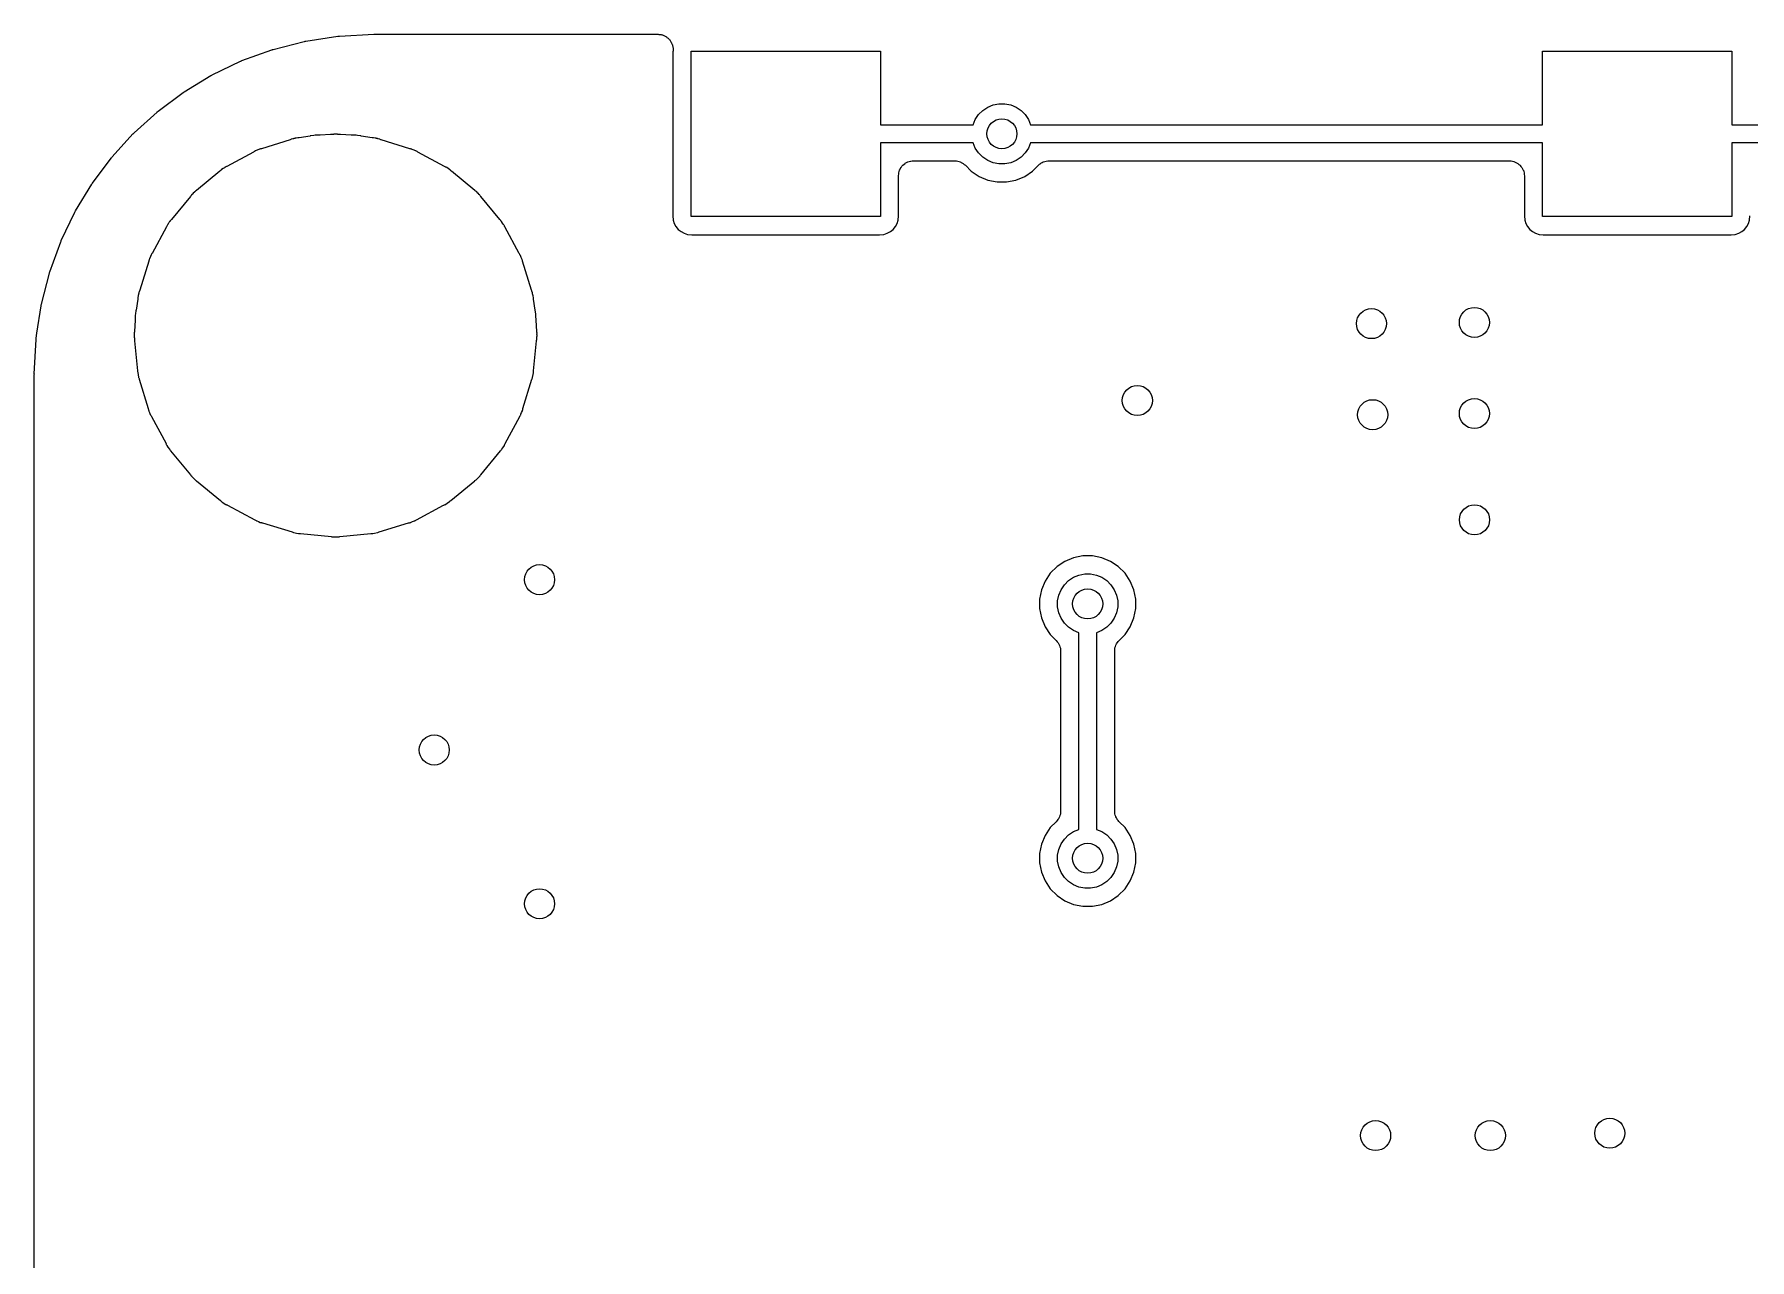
# Model space of a CAD drawing. Extents: x 98.9 to 141.5, y -118.8 to -76.2.
# Drawn here: x 98.89 to 113.4, y -86.57 to -76.21 of the extents above; entities that cross this region are included whole.
import ezdxf

# ---------------------------------------------------------------- set-up
doc = ezdxf.new("R2010")
doc.units = 0
doc.layers.add('BLACK', color=7, linetype='CONTINUOUS')

msp = doc.modelspace()

# ---------------------------------------------------------------- linework, layer by layer
at = {"layer": 'BLACK', "linetype": 'CONTINUOUS'}
for p, q in [((100.913, -76.336), (101.176, -76.2687)), ((101.176, -76.2687), (101.178, -76.2683)), ((101.178, -76.2683), (101.183, -76.2675)), ((101.183, -76.2675), (101.188, -76.2662)), ((101.188, -76.2662), (101.461, -76.2247)), ((101.461, -76.2247), (101.463, -76.2245)), ((101.463, -76.2245), (101.469, -76.2243)), ((101.469, -76.2243), (101.474, -76.2235)), ((101.474, -76.2235), (101.764, -76.2089)), ((101.764, -76.2089), (101.766, -76.2088)), ((101.766, -76.2088), (101.768, -76.209)), ((101.768, -76.209), (101.771, -76.2088)), ((101.771, -76.2088), (104.167, -76.2088)), ((104.167, -76.2088), (104.169, -76.2088)), ((104.169, -76.2088), (104.175, -76.2094)), ((104.175, -76.2094), (104.181, -76.2095)), ((104.181, -76.2095), (104.187, -76.2108)), ((104.187, -76.2108), (104.194, -76.2115)), ((104.194, -76.2115), (104.199, -76.2133)), ((104.199, -76.2133), (104.205, -76.2145)), ((104.205, -76.2145), (104.211, -76.217)), ((104.211, -76.217), (104.217, -76.219)), ((104.217, -76.219), (104.222, -76.2218)), ((104.222, -76.2218), (104.228, -76.2241)), ((104.228, -76.2241), (104.233, -76.2278)), ((104.233, -76.2278), (104.239, -76.231)), ((104.239, -76.231), (104.243, -76.2347)), ((104.243, -76.2347), (104.248, -76.2379)), ((104.248, -76.2379), (104.253, -76.2426)), ((104.253, -76.2426), (104.258, -76.2469)), ((104.258, -76.2469), (104.262, -76.2514)), ((104.262, -76.2514), (104.266, -76.2555)), ((104.266, -76.2555), (104.269, -76.2611)), ((104.269, -76.2611), (104.274, -76.2662)), ((104.274, -76.2662), (104.276, -76.2714)), ((104.276, -76.2714), (104.279, -76.2762)), ((104.279, -76.2762), (104.282, -76.2823)), ((104.282, -76.2823), (104.285, -76.2882)), ((104.285, -76.2882), (104.287, -76.2937)), ((104.287, -76.2937), (104.289, -76.2991)), ((100.398, -76.5514), (100.638, -76.4364)), ((100.638, -76.4364), (100.639, -76.4356)), ((100.639, -76.4356), (100.644, -76.4339)), ((100.644, -76.4339), (100.649, -76.4316)), ((100.649, -76.4316), (100.901, -76.3397)), ((100.901, -76.3397), (100.903, -76.3391)), ((100.903, -76.3391), (100.908, -76.3378)), ((100.908, -76.3378), (100.913, -76.336)), ((104.289, -76.2991), (104.29, -76.3056)), ((104.29, -76.3056), (104.292, -76.312)), ((104.292, -76.312), (104.293, -76.3177)), ((104.293, -76.3177), (104.294, -76.3234)), ((104.294, -76.3482), (104.293, -76.3562)), ((104.293, -76.3562), (104.293, -77.7438)), ((104.294, -76.3234), (104.294, -76.33)), ((104.294, -76.33), (104.294, -76.3366)), ((104.294, -76.3366), (104.294, -76.3424)), ((104.294, -76.3424), (104.294, -76.3482)), ((104.447, -77.75), (104.447, -76.35)), ((104.447, -76.35), (106.047, -76.35)), ((106.047, -76.35), (106.047, -76.9738)), ((111.647, -76.9738), (111.647, -76.35)), ((111.647, -76.35), (113.247, -76.35)), ((113.247, -76.35), (113.247, -76.9738)), ((100.161, -76.6943), (100.387, -76.5573)), ((100.387, -76.5573), (100.389, -76.5564)), ((100.389, -76.5564), (100.393, -76.5542)), ((100.393, -76.5542), (100.398, -76.5514)), ((99.9401, -76.8586), (100.151, -76.7011)), ((100.151, -76.7011), (100.152, -76.7001)), ((100.152, -76.7001), (100.157, -76.6974)), ((100.157, -76.6974), (100.161, -76.6943)), ((99.7362, -77.043), (99.9307, -76.8664)), ((99.9307, -76.8664), (99.9321, -76.8652)), ((99.9321, -76.8652), (99.9363, -76.8621)), ((99.9363, -76.8621), (99.9401, -76.8586)), ((106.878, -76.8881), (106.913, -76.8527)), ((106.913, -76.8527), (106.955, -76.8249)), ((106.955, -76.8249), (107.001, -76.8058)), ((107.001, -76.8058), (107.05, -76.796)), ((107.05, -76.796), (107.1, -76.796)), ((107.1, -76.796), (107.149, -76.8058)), ((107.149, -76.8058), (107.195, -76.8249)), ((107.195, -76.8249), (107.237, -76.8527)), ((107.237, -76.8527), (107.272, -76.8881)), ((106.047, -76.9738), (106.832, -76.9738)), ((106.832, -76.9738), (106.85, -76.9297)), ((106.85, -76.9297), (106.878, -76.8881)), ((107.272, -76.8881), (107.3, -76.9297)), ((107.3, -76.9297), (107.318, -76.9738)), ((107.318, -76.9738), (111.647, -76.9738)), ((113.247, -76.9738), (114.131, -76.9738)), ((99.5509, -77.2461), (99.7276, -77.0516)), ((99.7276, -77.0516), (99.7288, -77.0503)), ((99.7288, -77.0503), (99.7327, -77.0469)), ((99.7327, -77.0469), (99.7362, -77.043)), ((101.056, -77.1006), (100.813, -77.1761)), ((101.063, -77.0974), (101.056, -77.1006)), ((101.066, -77.0964), (101.063, -77.0974)), ((101.08, -77.0928), (101.066, -77.0964)), ((101.083, -77.092), (101.08, -77.0928)), ((101.085, -77.0915), (101.083, -77.092)), ((101.087, -77.091), (101.085, -77.0915)), ((101.088, -77.0906), (101.087, -77.091)), ((101.09, -77.0901), (101.088, -77.0906)), ((101.092, -77.0895), (101.09, -77.0901)), ((101.094, -77.0892), (101.092, -77.0895)), ((101.096, -77.0888), (101.094, -77.0892)), ((101.098, -77.0883), (101.096, -77.0888)), ((101.1, -77.088), (101.098, -77.0883)), ((101.102, -77.0874), (101.1, -77.088)), ((101.104, -77.0872), (101.102, -77.0874)), ((101.106, -77.0869), (101.104, -77.0872)), ((101.121, -77.0838), (101.106, -77.0869)), ((101.122, -77.0837), (101.121, -77.0838)), ((101.13, -77.0834), (101.122, -77.0837)), ((101.132, -77.0832), (101.13, -77.0834)), ((101.225, -77.0689), (101.132, -77.0832)), ((101.226, -77.0686), (101.225, -77.0689)), ((101.257, -77.0641), (101.226, -77.0686)), ((101.267, -77.0625), (101.257, -77.064)), ((101.257, -77.064), (101.257, -77.0641)), ((101.257, -77.0641), (101.257, -77.0641)), ((101.277, -77.062), (101.267, -77.0625)), ((101.278, -77.062), (101.277, -77.062)), ((101.277, -77.062), (101.277, -77.062)), ((101.307, -77.0604), (101.278, -77.062)), ((101.308, -77.0605), (101.307, -77.0604)), ((101.309, -77.0604), (101.308, -77.0605)), ((101.399, -77.0559), (101.309, -77.0604)), ((101.4, -77.0558), (101.399, -77.0559)), ((101.423, -77.0546), (101.4, -77.0558)), ((101.425, -77.0543), (101.423, -77.0546)), ((101.428, -77.0543), (101.425, -77.0543)), ((101.429, -77.0542), (101.428, -77.0543)), ((101.431, -77.054), (101.429, -77.0542)), ((101.433, -77.054), (101.431, -77.054)), ((101.435, -77.0538), (101.433, -77.054)), ((101.437, -77.0539), (101.435, -77.0538)), ((101.439, -77.0538), (101.437, -77.0539)), ((101.441, -77.0538), (101.439, -77.0538)), ((101.443, -77.0538), (101.441, -77.0538)), ((101.445, -77.0537), (101.443, -77.0538)), ((101.447, -77.054), (101.445, -77.0537)), ((101.449, -77.054), (101.447, -77.054)), ((101.451, -77.054), (101.449, -77.054)), ((101.453, -77.0542), (101.451, -77.054)), ((101.455, -77.0542), (101.453, -77.0542)), ((101.457, -77.0545), (101.455, -77.0542)), ((101.459, -77.0546), (101.457, -77.0545)), ((101.481, -77.0557), (101.459, -77.0546)), ((101.481, -77.0558), (101.481, -77.0557)), ((101.483, -77.0559), (101.481, -77.0558)), ((101.573, -77.0604), (101.483, -77.0559)), ((101.483, -77.0559), (101.483, -77.0559)), ((101.483, -77.0559), (101.483, -77.0559)), ((101.604, -77.062), (101.573, -77.0603)), ((101.573, -77.0603), (101.573, -77.0604)), ((101.605, -77.062), (101.604, -77.062)), ((101.604, -77.062), (101.604, -77.062)), ((101.615, -77.0625), (101.605, -77.062)), ((101.625, -77.064), (101.615, -77.0625)), ((101.625, -77.0641), (101.625, -77.064)), ((101.625, -77.064), (101.625, -77.064)), ((101.654, -77.0684), (101.625, -77.0641)), ((101.655, -77.0686), (101.654, -77.0684)), ((101.656, -77.0689), (101.655, -77.0686)), ((101.75, -77.0832), (101.656, -77.0689)), ((101.758, -77.0836), (101.75, -77.0832)), ((101.761, -77.084), (101.758, -77.0836)), ((101.776, -77.0869), (101.761, -77.084)), ((101.778, -77.0871), (101.776, -77.0869)), ((101.78, -77.0878), (101.778, -77.0871)), ((101.782, -77.088), (101.78, -77.0878)), ((101.784, -77.0883), (101.782, -77.088)), ((101.786, -77.0888), (101.784, -77.0883)), ((101.788, -77.0891), (101.786, -77.0888)), ((101.79, -77.0898), (101.788, -77.0891)), ((101.792, -77.0901), (101.79, -77.0898)), ((101.794, -77.0906), (101.792, -77.0901)), ((101.795, -77.091), (101.794, -77.0906)), ((101.797, -77.0915), (101.795, -77.091)), ((101.8, -77.0924), (101.797, -77.0915)), ((101.801, -77.0928), (101.8, -77.0924)), ((101.816, -77.0966), (101.801, -77.0928)), ((101.817, -77.0968), (101.816, -77.0966)), ((101.824, -77.1001), (101.817, -77.0968)), ((101.826, -77.1006), (101.824, -77.1001)), ((102.069, -77.1761), (101.826, -77.1006)), ((106.832, -77.1262), (106.047, -77.1262)), ((106.047, -77.1262), (106.047, -77.75)), ((106.85, -77.1703), (106.832, -77.1262)), ((107.318, -77.1262), (107.3, -77.1703)), ((111.647, -77.1262), (107.318, -77.1262)), ((111.647, -77.75), (111.647, -77.1262)), ((114.103, -77.1262), (113.247, -77.1262)), ((113.247, -77.1262), (113.247, -77.75)), ((99.3856, -77.4664), (99.5431, -77.2555)), ((99.5431, -77.2555), (99.5442, -77.2541)), ((99.5442, -77.2541), (99.5478, -77.2503)), ((99.5478, -77.2503), (99.5509, -77.2461)), ((100.746, -77.204), (100.521, -77.3265)), ((100.751, -77.201), (100.746, -77.204)), ((100.756, -77.1985), (100.751, -77.201)), ((100.757, -77.1975), (100.756, -77.1985)), ((100.76, -77.1954), (100.757, -77.1975)), ((100.764, -77.194), (100.76, -77.1954)), ((100.797, -77.18), (100.764, -77.194)), ((100.764, -77.194), (100.764, -77.194)), ((100.801, -77.1792), (100.797, -77.18)), ((100.806, -77.1776), (100.801, -77.1792)), ((100.811, -77.1766), (100.806, -77.1776)), ((100.813, -77.1761), (100.811, -77.1766)), ((102.075, -77.1772), (102.069, -77.1761)), ((102.08, -77.1788), (102.075, -77.1772)), ((102.081, -77.1792), (102.08, -77.1788)), ((102.085, -77.18), (102.081, -77.1792)), ((102.088, -77.1814), (102.085, -77.18)), ((102.096, -77.1845), (102.088, -77.1814)), ((102.088, -77.1814), (102.088, -77.1814)), ((102.118, -77.194), (102.096, -77.1845)), ((102.096, -77.1845), (102.096, -77.1845)), ((102.122, -77.1955), (102.118, -77.194)), ((102.118, -77.194), (102.118, -77.194)), ((102.125, -77.1975), (102.122, -77.1955)), ((102.13, -77.2001), (102.125, -77.1975)), ((102.134, -77.2032), (102.13, -77.2001)), ((102.136, -77.204), (102.134, -77.2032)), ((102.361, -77.3265), (102.136, -77.204)), ((106.238, -77.3149), (106.248, -77.3074)), ((106.248, -77.3074), (106.257, -77.2998)), ((106.257, -77.2996), (106.258, -77.2993)), ((106.257, -77.2998), (106.257, -77.2996)), ((106.258, -77.2993), (106.268, -77.2938)), ((106.268, -77.2938), (106.279, -77.2882)), ((106.279, -77.2881), (106.28, -77.2878)), ((106.279, -77.2882), (106.279, -77.2881)), ((106.28, -77.2878), (106.291, -77.2845)), ((106.291, -77.2845), (106.303, -77.281)), ((106.303, -77.281), (106.304, -77.2809)), ((106.303, -77.281), (106.303, -77.281)), ((106.304, -77.2809), (106.315, -77.2798)), ((106.315, -77.2798), (106.327, -77.2786)), ((106.327, -77.2786), (106.676, -77.2786)), ((106.676, -77.2786), (106.677, -77.2786)), ((106.677, -77.2786), (106.677, -77.2786)), ((106.677, -77.2786), (106.677, -77.2786)), ((106.677, -77.2786), (106.678, -77.2786)), ((106.678, -77.2786), (106.69, -77.2799)), ((106.69, -77.2799), (106.701, -77.2811)), ((106.701, -77.2811), (106.702, -77.2813)), ((106.702, -77.2813), (106.703, -77.2814)), ((106.703, -77.2814), (106.714, -77.2849)), ((106.714, -77.2849), (106.725, -77.2884)), ((106.725, -77.2884), (106.726, -77.2887)), ((106.726, -77.2887), (106.726, -77.2889)), ((106.726, -77.2889), (106.737, -77.2945)), ((106.737, -77.2945), (106.747, -77.3001)), ((106.747, -77.3001), (106.747, -77.3005)), ((106.747, -77.3005), (106.748, -77.3008)), ((106.748, -77.3008), (106.757, -77.3083)), ((106.757, -77.3083), (106.766, -77.3158)), ((106.878, -77.2119), (106.85, -77.1703)), ((106.913, -77.2473), (106.878, -77.2119)), ((106.955, -77.2751), (106.913, -77.2473)), ((107.001, -77.2942), (106.955, -77.2751)), ((107.05, -77.304), (107.001, -77.2942)), ((107.1, -77.304), (107.05, -77.304)), ((107.149, -77.2942), (107.1, -77.304)), ((107.195, -77.2751), (107.149, -77.2942)), ((107.237, -77.2473), (107.195, -77.2751)), ((107.272, -77.2119), (107.237, -77.2473)), ((107.3, -77.1703), (107.272, -77.2119)), ((107.385, -77.3146), (107.394, -77.3072)), ((107.394, -77.3072), (107.403, -77.2998)), ((107.403, -77.2998), (107.404, -77.2995)), ((107.404, -77.2995), (107.405, -77.2991)), ((107.405, -77.2991), (107.415, -77.2937)), ((107.415, -77.2937), (107.425, -77.2882)), ((107.425, -77.2882), (107.426, -77.288)), ((107.426, -77.288), (107.427, -77.2877)), ((107.427, -77.2877), (107.438, -77.2844)), ((107.438, -77.2844), (107.449, -77.281)), ((107.449, -77.281), (107.45, -77.281)), ((107.45, -77.2808), (107.462, -77.2797)), ((107.45, -77.281), (107.45, -77.2808)), ((107.462, -77.2797), (107.474, -77.2786)), ((107.474, -77.2786), (111.366, -77.2786)), ((111.366, -77.2786), (111.367, -77.2786)), ((111.367, -77.2786), (111.367, -77.2786)), ((111.367, -77.2786), (111.367, -77.2786)), ((111.367, -77.2786), (111.368, -77.2786)), ((111.368, -77.2786), (111.38, -77.2799)), ((111.38, -77.2799), (111.391, -77.2812)), ((111.391, -77.2812), (111.392, -77.2813)), ((111.392, -77.2813), (111.392, -77.2814)), ((111.392, -77.2814), (111.404, -77.285)), ((111.404, -77.285), (111.415, -77.2885)), ((111.415, -77.2885), (111.415, -77.2887)), ((111.415, -77.2887), (111.416, -77.2889)), ((111.416, -77.2889), (111.426, -77.2946)), ((111.426, -77.2946), (111.437, -77.3003)), ((111.437, -77.3003), (111.437, -77.3006)), ((111.437, -77.3006), (111.438, -77.3008)), ((111.438, -77.3008), (111.447, -77.3085)), ((111.447, -77.3085), (111.456, -77.3161)), ((100.461, -77.367), (100.265, -77.5286)), ((100.464, -77.363), (100.461, -77.367)), ((100.469, -77.3595), (100.464, -77.363)), ((100.47, -77.3583), (100.469, -77.3595)), ((100.472, -77.356), (100.47, -77.3583)), ((100.476, -77.3536), (100.472, -77.356)), ((100.489, -77.3447), (100.476, -77.3532)), ((100.476, -77.3532), (100.476, -77.3536)), ((100.501, -77.3369), (100.489, -77.3444)), ((100.489, -77.3444), (100.489, -77.3447)), ((100.489, -77.3447), (100.489, -77.3447)), ((100.502, -77.3358), (100.501, -77.3367)), ((100.501, -77.3367), (100.501, -77.3369)), ((100.506, -77.3333), (100.502, -77.3358)), ((100.509, -77.3321), (100.506, -77.3333)), ((100.514, -77.3295), (100.509, -77.3321)), ((100.519, -77.3274), (100.514, -77.3295)), ((100.521, -77.3265), (100.519, -77.3274)), ((102.366, -77.3287), (102.361, -77.3265)), ((102.371, -77.3314), (102.366, -77.3287)), ((102.373, -77.3321), (102.371, -77.3314)), ((102.376, -77.3333), (102.373, -77.3321)), ((102.38, -77.3358), (102.376, -77.3333)), ((102.38, -77.336), (102.38, -77.3358)), ((102.392, -77.3444), (102.38, -77.336)), ((102.392, -77.3445), (102.392, -77.3444)), ((102.393, -77.3447), (102.392, -77.3445)), ((102.404, -77.3524), (102.393, -77.3447)), ((102.404, -77.3526), (102.404, -77.3524)), ((102.406, -77.3536), (102.404, -77.3526)), ((102.41, -77.356), (102.406, -77.3536)), ((102.412, -77.3583), (102.41, -77.356)), ((102.416, -77.3618), (102.412, -77.3583)), ((102.42, -77.3659), (102.416, -77.3618)), ((102.421, -77.367), (102.42, -77.3659)), ((102.617, -77.5286), (102.421, -77.367)), ((106.2, -77.4038), (106.202, -77.3919)), ((106.2, -77.4047), (106.2, -77.4038)), ((106.2, -77.4056), (106.2, -77.4047)), ((106.2, -77.4047), (106.2, -77.4047)), ((106.2, -77.4047), (106.2, -77.4047)), ((106.2, -77.7438), (106.2, -77.4056)), ((106.202, -77.3919), (106.203, -77.3801)), ((106.203, -77.3792), (106.207, -77.3678)), ((106.203, -77.3796), (106.203, -77.3792)), ((106.203, -77.3801), (106.203, -77.3796)), ((106.207, -77.3678), (106.21, -77.3564)), ((106.21, -77.356), (106.211, -77.3556)), ((106.21, -77.3564), (106.21, -77.356)), ((106.211, -77.3556), (106.216, -77.3451)), ((106.216, -77.3451), (106.222, -77.3346)), ((106.222, -77.3342), (106.223, -77.3338)), ((106.222, -77.3346), (106.222, -77.3342)), ((106.223, -77.3338), (106.23, -77.3247)), ((106.23, -77.3247), (106.238, -77.3155)), ((106.238, -77.3152), (106.238, -77.3149)), ((106.238, -77.3155), (106.238, -77.3152)), ((106.766, -77.3158), (106.816, -77.3657)), ((106.816, -77.3657), (106.882, -77.4101)), ((106.882, -77.4101), (106.956, -77.4408)), ((106.956, -77.4408), (107.035, -77.4564)), ((107.115, -77.4564), (107.194, -77.4408)), ((107.194, -77.4408), (107.268, -77.4101)), ((107.268, -77.4101), (107.334, -77.3657)), ((107.334, -77.3657), (107.384, -77.3158)), ((107.384, -77.3155), (107.385, -77.3146)), ((107.384, -77.3158), (107.384, -77.3155)), ((107.384, -77.3155), (107.384, -77.3155)), ((107.384, -77.3155), (107.384, -77.3155)), ((111.456, -77.3161), (111.456, -77.3165)), ((111.456, -77.3165), (111.457, -77.3167)), ((111.457, -77.3167), (111.464, -77.326)), ((111.464, -77.326), (111.472, -77.3353)), ((111.472, -77.3353), (111.472, -77.3357)), ((111.472, -77.3357), (111.472, -77.3361)), ((111.472, -77.3361), (111.478, -77.3467)), ((111.478, -77.3467), (111.483, -77.3572)), ((111.483, -77.3572), (111.483, -77.3576)), ((111.483, -77.3576), (111.484, -77.358)), ((111.484, -77.358), (111.487, -77.3695)), ((111.487, -77.3695), (111.49, -77.3809)), ((111.49, -77.3809), (111.49, -77.3814)), ((111.49, -77.3814), (111.491, -77.3818)), ((111.491, -77.3818), (111.492, -77.3937)), ((111.492, -77.3937), (111.493, -77.4056)), ((111.493, -77.4056), (111.493, -77.7438)), ((99.2418, -77.7024), (99.3788, -77.4765)), ((99.3788, -77.4765), (99.3797, -77.475)), ((99.3797, -77.475), (99.3829, -77.4709)), ((99.3829, -77.4709), (99.3856, -77.4664)), ((100.213, -77.5799), (100.052, -77.7757)), ((100.217, -77.5752), (100.213, -77.5799)), ((100.22, -77.5708), (100.217, -77.5752)), ((100.221, -77.5693), (100.22, -77.5708)), ((100.223, -77.5669), (100.221, -77.5693)), ((100.226, -77.5637), (100.223, -77.5669)), ((100.227, -77.563), (100.226, -77.5637)), ((100.237, -77.5527), (100.227, -77.563)), ((100.247, -77.5428), (100.237, -77.5522)), ((100.237, -77.5522), (100.237, -77.5527)), ((100.237, -77.5527), (100.237, -77.5527)), ((100.248, -77.5412), (100.247, -77.5425)), ((100.247, -77.5425), (100.247, -77.5428)), ((100.252, -77.538), (100.248, -77.5412)), ((100.254, -77.5364), (100.252, -77.538)), ((100.259, -77.5328), (100.254, -77.5364)), ((100.263, -77.5297), (100.259, -77.5328)), ((100.265, -77.5286), (100.263, -77.5297)), ((102.622, -77.5318), (102.617, -77.5286)), ((102.626, -77.5354), (102.622, -77.5318)), ((102.628, -77.5364), (102.626, -77.5354)), ((102.63, -77.538), (102.628, -77.5364)), ((102.633, -77.5412), (102.63, -77.538)), ((102.634, -77.5418), (102.633, -77.5412)), ((102.644, -77.5522), (102.634, -77.5418)), ((102.645, -77.5523), (102.644, -77.5522)), ((102.645, -77.5527), (102.645, -77.5523)), ((102.654, -77.562), (102.645, -77.5527)), ((102.655, -77.5624), (102.654, -77.562)), ((102.656, -77.5637), (102.655, -77.5624)), ((102.659, -77.5669), (102.656, -77.5637)), ((102.661, -77.5693), (102.659, -77.5669)), ((102.664, -77.5737), (102.661, -77.5693)), ((102.667, -77.5785), (102.664, -77.5737)), ((102.669, -77.5799), (102.667, -77.5785)), ((102.83, -77.7757), (102.669, -77.5799)), ((107.035, -77.4564), (107.115, -77.4564)), ((99.1208, -77.9528), (99.2359, -77.7133)), ((99.2359, -77.7133), (99.2367, -77.7117)), ((99.2367, -77.7117), (99.2395, -77.7072)), ((99.2395, -77.7072), (99.2418, -77.7024)), ((104.293, -77.7438), (104.296, -77.7799)), ((106.197, -77.7799), (106.2, -77.7438)), ((111.493, -77.7438), (111.496, -77.7799)), ((113.397, -77.7799), (113.4, -77.7438)), ((100.011, -77.8357), (99.8886, -78.0615)), ((100.013, -77.8305), (100.011, -77.8357)), ((100.016, -77.8256), (100.013, -77.8305)), ((100.017, -77.824), (100.016, -77.8256)), ((100.018, -77.8211), (100.017, -77.824)), ((100.02, -77.8175), (100.018, -77.8211)), ((100.021, -77.817), (100.02, -77.8175)), ((100.029, -77.8044), (100.021, -77.817)), ((100.03, -77.804), (100.029, -77.8044)), ((100.029, -77.8044), (100.029, -77.8044)), ((100.037, -77.7928), (100.03, -77.804)), ((100.038, -77.7911), (100.037, -77.7925)), ((100.037, -77.7925), (100.037, -77.7928)), ((100.041, -77.7875), (100.038, -77.7911)), ((100.043, -77.7853), (100.041, -77.7875)), ((100.047, -77.781), (100.043, -77.7853)), ((100.051, -77.7771), (100.047, -77.781)), ((100.052, -77.7757), (100.051, -77.7771)), ((102.834, -77.7797), (102.83, -77.7757)), ((102.838, -77.784), (102.834, -77.7797)), ((102.839, -77.7853), (102.838, -77.784)), ((102.841, -77.7875), (102.839, -77.7853)), ((102.844, -77.7911), (102.841, -77.7875)), ((102.844, -77.7915), (102.844, -77.7911)), ((102.852, -77.8042), (102.844, -77.7915)), ((102.853, -77.8046), (102.852, -77.8042)), ((102.852, -77.8042), (102.852, -77.8042)), ((102.86, -77.8157), (102.853, -77.8046)), ((102.86, -77.816), (102.86, -77.8157)), ((102.861, -77.8175), (102.86, -77.816)), ((102.864, -77.8211), (102.861, -77.8175)), ((102.865, -77.824), (102.864, -77.8211)), ((102.868, -77.8289), (102.865, -77.824)), ((102.87, -77.8341), (102.868, -77.8289)), ((102.871, -77.8357), (102.87, -77.8341)), ((102.993, -78.0615), (102.871, -77.8357)), ((104.296, -77.7799), (104.305, -77.8086)), ((104.305, -77.8086), (104.319, -77.8351)), ((104.319, -77.8351), (104.338, -77.8583)), ((104.338, -77.8583), (104.362, -77.8773)), ((104.362, -77.8773), (104.388, -77.8915)), ((106.047, -77.75), (104.447, -77.75)), ((106.105, -77.8915), (106.132, -77.8773)), ((106.132, -77.8773), (106.155, -77.8583)), ((106.155, -77.8583), (106.174, -77.8351)), ((106.174, -77.8351), (106.188, -77.8086)), ((106.188, -77.8086), (106.197, -77.7799)), ((111.496, -77.7799), (111.505, -77.8086)), ((111.505, -77.8086), (111.519, -77.8351)), ((111.519, -77.8351), (111.538, -77.8583)), ((111.538, -77.8583), (111.562, -77.8773)), ((111.562, -77.8773), (111.588, -77.8915)), ((113.247, -77.75), (111.647, -77.75)), ((113.305, -77.8915), (113.332, -77.8773)), ((113.332, -77.8773), (113.355, -77.8583)), ((113.355, -77.8583), (113.374, -77.8351)), ((113.374, -77.8351), (113.388, -77.8086)), ((113.388, -77.8086), (113.397, -77.7799)), ((99.0241, -78.2162), (99.116, -77.9643)), ((99.116, -77.9643), (99.1166, -77.9627)), ((99.1166, -77.9627), (99.119, -77.9579)), ((99.119, -77.9579), (99.1208, -77.9528)), ((104.388, -77.8915), (104.417, -77.9002)), ((104.417, -77.9002), (104.453, -77.9038)), ((104.453, -77.9038), (106.04, -77.9038)), ((106.04, -77.9038), (106.076, -77.9002)), ((106.076, -77.9002), (106.105, -77.8915)), ((111.588, -77.8915), (111.617, -77.9002)), ((111.617, -77.9002), (111.653, -77.9038)), ((111.653, -77.9038), (113.24, -77.9038)), ((113.24, -77.9038), (113.276, -77.9002)), ((113.276, -77.9002), (113.305, -77.8915)), ((99.8607, -78.1277), (99.7851, -78.3709)), ((99.8617, -78.1224), (99.8607, -78.1277)), ((99.8634, -78.1173), (99.8617, -78.1224)), ((99.8638, -78.1156), (99.8634, -78.1173)), ((99.8645, -78.1119), (99.8638, -78.1156)), ((99.866, -78.1085), (99.8645, -78.1119)), ((99.8753, -78.0864), (99.866, -78.1085)), ((99.866, -78.1085), (99.866, -78.1085)), ((99.8785, -78.0788), (99.8753, -78.0864)), ((99.8753, -78.0864), (99.8753, -78.0864)), ((99.8753, -78.0864), (99.8753, -78.0864)), ((99.8786, -78.0787), (99.8785, -78.0788)), ((99.88, -78.0752), (99.8786, -78.0787)), ((99.8821, -78.0721), (99.88, -78.0752)), ((99.8847, -78.0674), (99.8821, -78.0721)), ((99.8878, -78.063), (99.8847, -78.0674)), ((99.8886, -78.0615), (99.8878, -78.063)), ((102.996, -78.0659), (102.993, -78.0615)), ((102.999, -78.0706), (102.996, -78.0659)), ((103, -78.0721), (102.999, -78.0706)), ((103.002, -78.0752), (103, -78.0721)), ((103.003, -78.0787), (103.002, -78.0752)), ((103.011, -78.0968), (103.003, -78.0787)), ((103.003, -78.0787), (103.003, -78.0787)), ((103.016, -78.1084), (103.011, -78.0968)), ((103.011, -78.0968), (103.011, -78.0968)), ((103.016, -78.1085), (103.016, -78.1084)), ((103.017, -78.1119), (103.016, -78.1085)), ((103.018, -78.1156), (103.017, -78.1119)), ((103.02, -78.1207), (103.018, -78.1156)), ((103.021, -78.126), (103.02, -78.1207)), ((103.021, -78.1277), (103.021, -78.126)), ((103.097, -78.3709), (103.021, -78.1277)), ((98.9531, -78.4912), (99.0204, -78.2282)), ((99.0204, -78.2282), (99.0208, -78.2265)), ((99.0208, -78.2265), (99.0228, -78.2214)), ((99.0228, -78.2214), (99.0241, -78.2162)), ((99.7676, -78.4469), (99.7533, -78.5405)), ((99.7681, -78.4386), (99.7676, -78.4469)), ((99.7684, -78.4355), (99.7681, -78.4386)), ((99.7714, -78.4213), (99.7684, -78.4355)), ((99.7716, -78.4189), (99.7714, -78.4213)), ((99.7722, -78.4166), (99.7716, -78.4189)), ((99.7725, -78.4149), (99.7722, -78.4166)), ((99.7727, -78.4134), (99.7725, -78.4149)), ((99.7733, -78.4112), (99.7727, -78.4134)), ((99.7736, -78.4092), (99.7733, -78.4112)), ((99.7742, -78.4072), (99.7736, -78.4092)), ((99.7746, -78.4054), (99.7742, -78.4072)), ((99.7751, -78.4032), (99.7746, -78.4054)), ((99.7755, -78.4018), (99.7751, -78.4032)), ((99.776, -78.3995), (99.7755, -78.4018)), ((99.7768, -78.3972), (99.776, -78.3995)), ((99.7773, -78.3955), (99.7768, -78.3972)), ((99.7811, -78.3806), (99.7773, -78.3955)), ((99.7812, -78.3802), (99.7811, -78.3806)), ((99.7846, -78.3726), (99.7812, -78.3802)), ((99.7851, -78.3709), (99.7846, -78.3726)), ((103.1, -78.3786), (103.097, -78.3709)), ((103.101, -78.3814), (103.1, -78.3786)), ((103.105, -78.3955), (103.101, -78.3814)), ((103.105, -78.3978), (103.105, -78.3955)), ((103.106, -78.4001), (103.105, -78.3978)), ((103.106, -78.4018), (103.106, -78.4001)), ((103.107, -78.4032), (103.106, -78.4018)), ((103.107, -78.4054), (103.107, -78.4032)), ((103.108, -78.4074), (103.107, -78.4054)), ((103.108, -78.4095), (103.108, -78.4074)), ((103.109, -78.4112), (103.108, -78.4095)), ((103.109, -78.4134), (103.109, -78.4112)), ((103.109, -78.4149), (103.109, -78.4134)), ((103.11, -78.4172), (103.109, -78.4149)), ((103.11, -78.4195), (103.11, -78.4172)), ((103.111, -78.4213), (103.11, -78.4195)), ((103.114, -78.4364), (103.111, -78.4213)), ((103.114, -78.4368), (103.114, -78.4364)), ((103.114, -78.4451), (103.114, -78.4368)), ((103.114, -78.4469), (103.114, -78.4451)), ((103.129, -78.5405), (103.114, -78.4469)), ((98.9152, -78.7364), (98.9505, -78.5037)), ((98.9505, -78.5037), (98.9508, -78.5019)), ((98.9508, -78.5019), (98.9522, -78.4966)), ((98.9522, -78.4966), (98.9531, -78.4912)), ((99.7464, -78.5926), (99.7447, -78.6235)), ((99.7469, -78.5822), (99.7464, -78.5922)), ((99.7464, -78.5922), (99.7464, -78.5925)), ((99.7464, -78.5925), (99.7464, -78.5926)), ((99.7485, -78.5721), (99.7469, -78.5822)), ((99.7529, -78.5429), (99.7485, -78.5718)), ((99.7485, -78.5718), (99.7485, -78.5721)), ((99.7485, -78.5721), (99.7485, -78.5721)), ((99.753, -78.5423), (99.7529, -78.5429)), ((99.7533, -78.5405), (99.753, -78.5423)), ((103.129, -78.5414), (103.129, -78.5405)), ((103.133, -78.5718), (103.129, -78.5414)), ((103.133, -78.5721), (103.133, -78.5718)), ((103.133, -78.5718), (103.133, -78.5718)), ((103.135, -78.5822), (103.133, -78.5721)), ((103.135, -78.5922), (103.135, -78.5822)), ((103.135, -78.5926), (103.135, -78.5922)), ((103.135, -78.5922), (103.135, -78.5922)), ((103.137, -78.622), (103.135, -78.5926)), ((98.9091, -78.7766), (98.9152, -78.7365)), ((98.9152, -78.7365), (98.9152, -78.7364)), ((99.7383, -78.7495), (99.7381, -78.7518)), ((99.7381, -78.7518), (99.7382, -78.7542)), ((99.7382, -78.7542), (99.7381, -78.7557)), ((99.7381, -78.7557), (99.7382, -78.7579)), ((99.7382, -78.7579), (99.7383, -78.7597)), ((99.7383, -78.7597), (99.7382, -78.7618)), ((99.7384, -78.7477), (99.7383, -78.7495)), ((99.7397, -78.7236), (99.7384, -78.7319)), ((99.7384, -78.7319), (99.7384, -78.7322)), ((99.7384, -78.7322), (99.7384, -78.7477)), ((99.7398, -78.7219), (99.7397, -78.7236)), ((99.7448, -78.6244), (99.7398, -78.7219)), ((99.7447, -78.6235), (99.7448, -78.6244)), ((103.137, -78.6226), (103.137, -78.622)), ((103.137, -78.6244), (103.137, -78.6226)), ((103.142, -78.7219), (103.137, -78.6244)), ((103.143, -78.7301), (103.142, -78.7219)), ((103.144, -78.7331), (103.143, -78.7301)), ((103.143, -78.7477), (103.144, -78.7331)), ((103.144, -78.7501), (103.143, -78.7477)), ((103.144, -78.7524), (103.144, -78.7501)), ((103.144, -78.7542), (103.144, -78.7524)), ((103.144, -78.7557), (103.144, -78.7542)), ((103.144, -78.7579), (103.144, -78.7557)), ((103.144, -78.76), (103.144, -78.7579)), ((103.144, -78.7621), (103.144, -78.76)), ((98.8933, -79.0794), (98.9078, -78.7893)), ((98.9078, -78.7893), (98.9079, -78.7875)), ((98.9079, -78.7875), (98.9088, -78.7821)), ((98.9088, -78.7821), (98.9091, -78.7766)), ((99.7382, -78.7618), (99.7384, -78.7639)), ((99.7384, -78.7639), (99.7384, -78.7661)), ((99.7384, -78.7661), (99.7385, -78.7676)), ((99.7385, -78.7676), (99.7387, -78.7694)), ((99.7387, -78.7694), (99.7386, -78.7717)), ((99.7386, -78.7717), (99.739, -78.7741)), ((99.739, -78.7741), (99.7397, -78.7887)), ((99.7397, -78.7887), (99.7401, -78.7917)), ((99.7401, -78.7917), (99.7417, -78.7998)), ((99.7417, -78.7998), (99.7668, -79.0539)), ((103.115, -79.0539), (103.14, -78.7998)), ((103.14, -78.7981), (103.142, -78.7899)), ((103.14, -78.7998), (103.14, -78.7981)), ((103.142, -78.7896), (103.143, -78.7741)), ((103.142, -78.7899), (103.142, -78.7896)), ((103.143, -78.7639), (103.144, -78.7621)), ((103.143, -78.7661), (103.143, -78.7639)), ((103.143, -78.7676), (103.143, -78.7661)), ((103.143, -78.77), (103.143, -78.7676)), ((103.143, -78.7723), (103.143, -78.77)), ((103.143, -78.7741), (103.143, -78.7723)), ((98.8931, -79.084), (98.8934, -79.0817)), ((98.8931, -79.0857), (98.8931, -79.084)), ((98.8931, -115.926), (98.8931, -79.0857)), ((98.8934, -79.0817), (98.8933, -79.0794)), ((99.7668, -79.0539), (99.767, -79.0557)), ((99.767, -79.0557), (99.7669, -79.061)), ((99.7669, -79.061), (99.7674, -79.0664)), ((99.7674, -79.0664), (99.7674, -79.0701)), ((99.7674, -79.0701), (99.7705, -79.0853)), ((99.7705, -79.0853), (99.7705, -79.0853)), ((99.7705, -79.0853), (99.7752, -79.1092)), ((99.7752, -79.1092), (99.7767, -79.1127)), ((99.7767, -79.1127), (99.7773, -79.1143)), ((99.7773, -79.1143), (99.7788, -79.1195)), ((99.7788, -79.1195), (99.7809, -79.1244)), ((99.7809, -79.1244), (99.8565, -79.3734)), ((103.025, -79.3734), (103.101, -79.1244)), ((103.101, -79.1244), (103.102, -79.1227)), ((103.102, -79.1227), (103.104, -79.1178)), ((103.104, -79.1178), (103.105, -79.1127)), ((103.105, -79.1127), (103.107, -79.1092)), ((103.107, -79.1092), (103.111, -79.0853)), ((103.111, -79.0853), (103.114, -79.0701)), ((103.111, -79.0853), (103.111, -79.0853)), ((103.114, -79.0646), (103.115, -79.0593)), ((103.114, -79.0664), (103.114, -79.0646)), ((103.114, -79.0701), (103.114, -79.0664)), ((103.115, -79.0593), (103.115, -79.0539)), ((99.8565, -79.3734), (99.857, -79.3751)), ((99.857, -79.3751), (99.858, -79.3804)), ((99.858, -79.3804), (99.8596, -79.3856)), ((99.8596, -79.3856), (99.8603, -79.3891)), ((99.8603, -79.3891), (99.8618, -79.3927)), ((99.8618, -79.3927), (99.8624, -79.3944)), ((99.8624, -79.3944), (99.8624, -79.3944)), ((99.8624, -79.3944), (99.8678, -79.4073)), ((99.8678, -79.4073), (99.8678, -79.4074)), ((99.8678, -79.4074), (99.8678, -79.4074)), ((99.8678, -79.4074), (99.874, -79.4224)), ((99.874, -79.4224), (99.8741, -79.4225)), ((99.8741, -79.4225), (99.8756, -79.4261)), ((99.8756, -79.4261), (99.8776, -79.4291)), ((99.8776, -79.4291), (99.8786, -79.4306)), ((99.8786, -79.4306), (99.881, -79.4354)), ((99.881, -79.4354), (99.8841, -79.4399)), ((99.8841, -79.4399), (100.007, -79.6694)), ((102.875, -79.6694), (102.998, -79.4399)), ((102.998, -79.4399), (102.999, -79.4383)), ((102.999, -79.4383), (103.002, -79.4339)), ((103.002, -79.4339), (103.004, -79.4291)), ((103.004, -79.4291), (103.006, -79.4261)), ((103.006, -79.4261), (103.008, -79.4225)), ((103.008, -79.4209), (103.014, -79.4071)), ((103.008, -79.4225), (103.008, -79.4209)), ((103.008, -79.4209), (103.008, -79.4209)), ((103.014, -79.4069), (103.02, -79.3929)), ((103.014, -79.407), (103.014, -79.4069)), ((103.014, -79.4071), (103.014, -79.407)), ((103.02, -79.3927), (103.022, -79.3891)), ((103.02, -79.3929), (103.02, -79.3927)), ((103.022, -79.3856), (103.023, -79.3838)), ((103.022, -79.3891), (103.022, -79.3856)), ((103.023, -79.3838), (103.024, -79.3787)), ((103.024, -79.3787), (103.025, -79.3734)), ((100.007, -79.6694), (100.007, -79.671)), ((100.007, -79.671), (100.009, -79.676)), ((100.009, -79.676), (100.012, -79.6807)), ((100.012, -79.6807), (100.013, -79.6842)), ((100.013, -79.6842), (100.023, -79.6986)), ((100.023, -79.6986), (100.023, -79.6986)), ((100.023, -79.6986), (100.023, -79.6986)), ((100.023, -79.6986), (100.035, -79.7173)), ((100.035, -79.7173), (100.038, -79.72)), ((100.038, -79.72), (100.039, -79.7213)), ((100.039, -79.7213), (100.043, -79.7254)), ((100.043, -79.7254), (100.046, -79.7292)), ((100.046, -79.7292), (100.213, -79.9328)), ((102.668, -79.9328), (102.835, -79.7292)), ((102.835, -79.7292), (102.837, -79.7279)), ((102.837, -79.7279), (102.84, -79.7241)), ((102.84, -79.7241), (102.844, -79.72)), ((102.844, -79.72), (102.846, -79.7173)), ((102.846, -79.7173), (102.855, -79.7048)), ((102.855, -79.7047), (102.869, -79.6842)), ((102.855, -79.7048), (102.855, -79.7047)), ((102.869, -79.6842), (102.87, -79.6807)), ((102.87, -79.6807), (102.871, -79.6791)), ((102.871, -79.6791), (102.873, -79.6744)), ((102.873, -79.6744), (102.875, -79.6694)), ((100.213, -79.9328), (100.215, -79.9342)), ((100.215, -79.9342), (100.217, -79.9387)), ((100.217, -79.9387), (100.221, -79.9427)), ((100.221, -79.9427), (100.223, -79.946)), ((100.223, -79.946), (100.237, -79.96)), ((100.237, -79.96), (100.237, -79.96)), ((100.237, -79.96), (100.237, -79.96)), ((100.237, -79.96), (100.251, -79.974)), ((100.251, -79.974), (100.254, -79.9762)), ((100.254, -79.9762), (100.256, -79.9772)), ((100.256, -79.9772), (100.26, -79.9806)), ((100.26, -79.9806), (100.264, -79.9836)), ((100.264, -79.9836), (100.468, -80.1505)), ((102.414, -80.1505), (102.618, -79.9836)), ((102.618, -79.9836), (102.619, -79.9824)), ((102.619, -79.9824), (102.624, -79.9796)), ((102.624, -79.9796), (102.628, -79.9762)), ((102.628, -79.9762), (102.631, -79.974)), ((102.631, -79.974), (102.645, -79.96)), ((102.645, -79.96), (102.659, -79.946)), ((102.645, -79.96), (102.645, -79.96)), ((102.645, -79.96), (102.645, -79.96)), ((102.659, -79.946), (102.661, -79.9427)), ((102.661, -79.9427), (102.662, -79.9413)), ((102.662, -79.9413), (102.665, -79.9372)), ((102.665, -79.9372), (102.668, -79.9328)), ((100.468, -80.1505), (100.469, -80.1516)), ((100.469, -80.1516), (100.473, -80.1555)), ((100.473, -80.1555), (100.477, -80.1589)), ((100.477, -80.1589), (100.48, -80.1615)), ((100.48, -80.1615), (100.483, -80.1636)), ((100.483, -80.1636), (100.483, -80.1636)), ((100.483, -80.1636), (100.513, -80.1836)), ((100.513, -80.1836), (100.516, -80.1851)), ((100.516, -80.1851), (100.518, -80.1858)), ((100.518, -80.1858), (100.523, -80.1884)), ((100.523, -80.1884), (100.528, -80.1904)), ((100.528, -80.1904), (100.757, -80.3129)), ((102.125, -80.3129), (102.354, -80.1904)), ((102.354, -80.1904), (102.356, -80.1896)), ((102.356, -80.1896), (102.361, -80.1876)), ((102.361, -80.1876), (102.366, -80.1851)), ((102.366, -80.1851), (102.369, -80.1836)), ((102.369, -80.1836), (102.388, -80.171)), ((102.388, -80.171), (102.402, -80.1615)), ((102.388, -80.171), (102.388, -80.171)), ((102.402, -80.1615), (102.405, -80.1589)), ((102.405, -80.1589), (102.406, -80.1576)), ((102.406, -80.1576), (102.41, -80.1543)), ((102.41, -80.1543), (102.414, -80.1505)), ((100.757, -80.3129), (100.759, -80.3138)), ((100.759, -80.3138), (100.763, -80.3169)), ((100.763, -80.3169), (100.768, -80.3194)), ((100.768, -80.3194), (100.771, -80.3214)), ((100.771, -80.3214), (100.774, -80.3229)), ((100.774, -80.3229), (100.776, -80.3236)), ((100.776, -80.3236), (100.776, -80.3236)), ((100.776, -80.3236), (100.79, -80.3293)), ((100.79, -80.3293), (100.79, -80.3293)), ((100.79, -80.3293), (100.79, -80.3294)), ((100.79, -80.3294), (100.804, -80.3352)), ((100.804, -80.3352), (100.804, -80.3352)), ((100.804, -80.3352), (100.808, -80.3367)), ((100.808, -80.3367), (100.811, -80.3374)), ((100.811, -80.3374), (100.813, -80.3378)), ((100.813, -80.3378), (100.818, -80.3394)), ((100.818, -80.3394), (100.824, -80.3405)), ((100.824, -80.3405), (101.073, -80.4161)), ((101.809, -80.4161), (102.058, -80.3405)), ((102.058, -80.3405), (102.06, -80.34)), ((102.06, -80.34), (102.065, -80.339)), ((102.065, -80.339), (102.07, -80.3374)), ((102.07, -80.3374), (102.074, -80.3367)), ((102.074, -80.3367), (102.078, -80.3352)), ((102.078, -80.3352), (102.079, -80.3346)), ((102.079, -80.3346), (102.092, -80.3292)), ((102.079, -80.3346), (102.079, -80.3346)), ((102.092, -80.3292), (102.107, -80.323)), ((102.092, -80.3292), (102.092, -80.3292)), ((102.092, -80.3292), (102.092, -80.3292)), ((102.107, -80.3229), (102.111, -80.3214)), ((102.107, -80.323), (102.107, -80.3229)), ((102.111, -80.3214), (102.114, -80.3194)), ((102.114, -80.3194), (102.115, -80.3184)), ((102.115, -80.3184), (102.12, -80.3159)), ((102.12, -80.3159), (102.125, -80.3129)), ((101.073, -80.4161), (101.074, -80.4167)), ((101.074, -80.4167), (101.079, -80.4188)), ((101.079, -80.4188), (101.084, -80.4203)), ((101.084, -80.4203), (101.088, -80.4218)), ((101.088, -80.4218), (101.109, -80.4259)), ((101.109, -80.4259), (101.109, -80.426)), ((101.109, -80.426), (101.127, -80.4296)), ((101.127, -80.4296), (101.131, -80.4296)), ((101.131, -80.4296), (101.132, -80.4296)), ((101.132, -80.4296), (101.138, -80.4302)), ((101.138, -80.4302), (101.143, -80.4302)), ((101.143, -80.4302), (101.405, -80.4561)), ((101.405, -80.4561), (101.407, -80.4563)), ((101.407, -80.4563), (101.412, -80.4574)), ((101.412, -80.4574), (101.417, -80.4579)), ((101.417, -80.4579), (101.421, -80.4586)), ((101.421, -80.4586), (101.441, -80.4586)), ((101.441, -80.4586), (101.441, -80.4586)), ((101.441, -80.4586), (101.441, -80.4586)), ((101.441, -80.4586), (101.461, -80.4586)), ((101.461, -80.4586), (101.465, -80.4579)), ((101.465, -80.4579), (101.466, -80.4575)), ((101.466, -80.4575), (101.472, -80.4571)), ((101.472, -80.4571), (101.477, -80.4561)), ((101.477, -80.4561), (101.739, -80.4302)), ((101.739, -80.4302), (101.741, -80.43)), ((101.741, -80.43), (101.746, -80.4301)), ((101.746, -80.4301), (101.751, -80.4296)), ((101.751, -80.4296), (101.755, -80.4296)), ((101.755, -80.4296), (101.771, -80.4264)), ((101.771, -80.4264), (101.794, -80.4218)), ((101.771, -80.4264), (101.771, -80.4264)), ((101.794, -80.4218), (101.798, -80.4203)), ((101.798, -80.4203), (101.799, -80.4197)), ((101.799, -80.4197), (101.804, -80.4182)), ((101.804, -80.4182), (101.809, -80.4161)), ((107.681, -80.6342), (107.607, -80.6649)), ((107.76, -80.6186), (107.681, -80.6342)), ((107.84, -80.6186), (107.76, -80.6186)), ((107.919, -80.6342), (107.84, -80.6186)), ((107.993, -80.6649), (107.919, -80.6342)), ((107.484, -80.7659), (107.44, -80.8325)), ((107.541, -80.7093), (107.484, -80.7659)), ((107.607, -80.6649), (107.541, -80.7093)), ((107.68, -80.7999), (107.726, -80.7808)), ((107.726, -80.7808), (107.775, -80.771)), ((107.775, -80.771), (107.825, -80.771)), ((107.825, -80.771), (107.874, -80.7808)), ((107.874, -80.7808), (107.92, -80.7999)), ((108.059, -80.7093), (107.993, -80.6649)), ((108.116, -80.7659), (108.059, -80.7093)), ((108.16, -80.8325), (108.116, -80.7659)), ((107.409, -80.9065), (107.394, -80.985)), ((107.44, -80.8325), (107.409, -80.9065)), ((107.556, -80.9509), (107.575, -80.9047)), ((107.575, -80.9047), (107.603, -80.8631)), ((107.603, -80.8631), (107.638, -80.8277)), ((107.638, -80.8277), (107.68, -80.7999)), ((107.92, -80.7999), (107.962, -80.8277)), ((107.962, -80.8277), (107.997, -80.8631)), ((107.997, -80.8631), (108.025, -80.9047)), ((108.025, -80.9047), (108.044, -80.9509)), ((108.191, -80.9065), (108.16, -80.8325)), ((108.206, -80.985), (108.191, -80.9065)), ((107.394, -80.985), (107.394, -81.065)), ((107.394, -81.065), (107.409, -81.1435)), ((107.546, -81), (107.556, -80.9509)), ((107.546, -81.05), (107.546, -81)), ((107.556, -81.0991), (107.546, -81.05)), ((108.044, -80.9509), (108.054, -81)), ((108.054, -81.05), (108.044, -81.0991)), ((108.054, -81), (108.054, -81.05)), ((108.191, -81.1435), (108.206, -81.065)), ((108.206, -81.065), (108.206, -80.985)), ((107.409, -81.1435), (107.44, -81.2175)), ((107.44, -81.2175), (107.484, -81.2841)), ((107.575, -81.1453), (107.556, -81.0991)), ((107.603, -81.1869), (107.575, -81.1453)), ((107.638, -81.2223), (107.603, -81.1869)), ((107.68, -81.2501), (107.638, -81.2223)), ((107.962, -81.2223), (107.92, -81.2501)), ((107.997, -81.1869), (107.962, -81.2223)), ((108.025, -81.1453), (107.997, -81.1869)), ((108.044, -81.0991), (108.025, -81.1453)), ((108.116, -81.2841), (108.16, -81.2175)), ((108.16, -81.2175), (108.191, -81.1435)), ((107.484, -81.2841), (107.534, -81.3339)), ((107.534, -81.3339), (107.534, -81.3342)), ((107.534, -81.3342), (107.535, -81.3343)), ((107.535, -81.3343), (107.535, -81.3343)), ((107.535, -81.3343), (107.535, -81.3352)), ((107.535, -81.3352), (107.543, -81.3444)), ((107.543, -81.3444), (107.55, -81.3535)), ((107.55, -81.3535), (107.55, -81.3541)), ((107.55, -81.3541), (107.551, -81.3546)), ((107.551, -81.3546), (107.556, -81.365)), ((107.556, -81.365), (107.562, -81.3753)), ((107.724, -81.2684), (107.68, -81.2501)), ((107.724, -82.9316), (107.724, -81.2684)), ((107.92, -81.2501), (107.876, -81.2684)), ((107.876, -81.2684), (107.876, -82.9316)), ((108.039, -81.3737), (108.045, -81.3633)), ((108.045, -81.3633), (108.05, -81.3531)), ((108.05, -81.3526), (108.051, -81.352)), ((108.05, -81.3531), (108.05, -81.3526)), ((108.051, -81.352), (108.058, -81.343)), ((108.058, -81.343), (108.066, -81.3339)), ((108.066, -81.3339), (108.116, -81.2841)), ((107.562, -81.3753), (107.562, -81.376)), ((107.562, -81.376), (107.562, -81.3766)), ((107.562, -81.3766), (107.566, -81.3879)), ((107.566, -81.3879), (107.569, -81.3991)), ((107.569, -81.3991), (107.569, -81.3997)), ((107.569, -81.3997), (107.569, -81.4004)), ((107.569, -81.4004), (107.57, -81.4121)), ((107.57, -81.4121), (107.571, -81.4237)), ((107.571, -81.4237), (107.571, -82.7763)), ((108.029, -81.422), (108.03, -81.4103)), ((108.029, -81.4233), (108.029, -81.422)), ((108.029, -81.4237), (108.029, -81.4233)), ((108.029, -81.4233), (108.029, -81.4233)), ((108.029, -81.4233), (108.029, -81.4233)), ((108.029, -82.7763), (108.029, -81.4237)), ((108.03, -81.4103), (108.031, -81.3986)), ((108.031, -81.3973), (108.035, -81.3861)), ((108.031, -81.398), (108.031, -81.3973)), ((108.031, -81.3986), (108.031, -81.398)), ((108.035, -81.3861), (108.038, -81.3749)), ((108.038, -81.3749), (108.039, -81.3744)), ((108.039, -81.3744), (108.039, -81.3737)), ((107.565, -82.8139), (107.562, -82.8251)), ((107.569, -82.8027), (107.565, -82.8139)), ((107.57, -82.7898), (107.569, -82.8014)), ((107.569, -82.8014), (107.569, -82.802)), ((107.569, -82.802), (107.569, -82.8027)), ((107.571, -82.778), (107.57, -82.7898)), ((107.571, -82.7763), (107.571, -82.7767)), ((107.571, -82.7767), (107.571, -82.7767)), ((107.571, -82.7767), (107.571, -82.7767)), ((107.571, -82.7767), (107.571, -82.778)), ((108.03, -82.7879), (108.029, -82.7763)), ((108.031, -82.7996), (108.03, -82.7879)), ((108.031, -82.8003), (108.031, -82.7996)), ((108.031, -82.8009), (108.031, -82.8003)), ((108.034, -82.8121), (108.031, -82.8009)), ((108.038, -82.8234), (108.034, -82.8121)), ((107.484, -82.9159), (107.44, -82.9825)), ((107.534, -82.8661), (107.484, -82.9159)), ((107.542, -82.857), (107.534, -82.8661)), ((107.549, -82.848), (107.542, -82.857)), ((107.55, -82.8474), (107.549, -82.848)), ((107.555, -82.8366), (107.55, -82.8469)), ((107.55, -82.8469), (107.55, -82.8474)), ((107.561, -82.8263), (107.555, -82.8366)), ((107.562, -82.8251), (107.561, -82.8256)), ((107.561, -82.8256), (107.561, -82.8263)), ((107.638, -82.9777), (107.68, -82.9499)), ((107.68, -82.9499), (107.724, -82.9316)), ((107.876, -82.9316), (107.92, -82.9499)), ((107.92, -82.9499), (107.962, -82.9777)), ((108.038, -82.824), (108.038, -82.8234)), ((108.038, -82.8247), (108.038, -82.824)), ((108.044, -82.835), (108.038, -82.8247)), ((108.049, -82.8454), (108.044, -82.835)), ((108.05, -82.8459), (108.049, -82.8454)), ((108.05, -82.8465), (108.05, -82.8459)), ((108.057, -82.8556), (108.05, -82.8465)), ((108.065, -82.8648), (108.057, -82.8556)), ((108.065, -82.8657), (108.065, -82.8648)), ((108.065, -82.8658), (108.065, -82.8657)), ((108.065, -82.8657), (108.065, -82.8657)), ((108.066, -82.8661), (108.065, -82.8658)), ((108.116, -82.9159), (108.066, -82.8661)), ((108.16, -82.9825), (108.116, -82.9159)), ((107.409, -83.0565), (107.394, -83.135)), ((107.44, -82.9825), (107.409, -83.0565)), ((107.546, -83.15), (107.556, -83.1009)), ((107.556, -83.1009), (107.575, -83.0547)), ((107.575, -83.0547), (107.603, -83.0131)), ((107.603, -83.0131), (107.638, -82.9777)), ((107.962, -82.9777), (107.997, -83.0131)), ((107.997, -83.0131), (108.025, -83.0547)), ((108.025, -83.0547), (108.044, -83.1009)), ((108.044, -83.1009), (108.054, -83.15)), ((108.191, -83.0565), (108.16, -82.9825)), ((108.206, -83.135), (108.191, -83.0565)), ((107.394, -83.135), (107.394, -83.215)), ((107.394, -83.215), (107.409, -83.2935)), ((107.546, -83.2), (107.546, -83.15)), ((107.556, -83.2491), (107.546, -83.2)), ((107.575, -83.2953), (107.556, -83.2491)), ((108.044, -83.2491), (108.025, -83.2953)), ((108.054, -83.2), (108.044, -83.2491)), ((108.054, -83.15), (108.054, -83.2)), ((108.191, -83.2935), (108.206, -83.215)), ((108.206, -83.215), (108.206, -83.135)), ((107.409, -83.2935), (107.44, -83.3675)), ((107.44, -83.3675), (107.484, -83.4341)), ((107.603, -83.3369), (107.575, -83.2953)), ((107.638, -83.3723), (107.603, -83.3369)), ((107.68, -83.4001), (107.638, -83.3723)), ((107.726, -83.4192), (107.68, -83.4001)), ((107.92, -83.4001), (107.874, -83.4192)), ((107.962, -83.3723), (107.92, -83.4001)), ((107.997, -83.3369), (107.962, -83.3723)), ((108.025, -83.2953), (107.997, -83.3369)), ((108.116, -83.4341), (108.16, -83.3675)), ((108.16, -83.3675), (108.191, -83.2935)), ((107.484, -83.4341), (107.541, -83.4907)), ((107.541, -83.4907), (107.607, -83.5351)), ((107.607, -83.5351), (107.681, -83.5658)), ((107.775, -83.429), (107.726, -83.4192)), ((107.825, -83.429), (107.775, -83.429)), ((107.874, -83.4192), (107.825, -83.429)), ((107.919, -83.5658), (107.993, -83.5351)), ((107.993, -83.5351), (108.059, -83.4907)), ((108.059, -83.4907), (108.116, -83.4341)), ((107.681, -83.5658), (107.76, -83.5814)), ((107.76, -83.5814), (107.84, -83.5814)), ((107.84, -83.5814), (107.919, -83.5658))]:
    msp.add_line(p, q, dxfattribs=at)
at = {"layer": 'BLACK'}
for centre in [(107.075, -77.05), (110.2, -78.655), (111.07, -78.645), (108.22, -79.305), (110.21, -79.425), (111.07, -79.415), (111.071, -80.314), (103.165, -80.82), (107.8, -81.025), (102.275, -82.26), (107.8, -83.175), (103.165, -83.56), (110.235, -85.52), (111.205, -85.52), (112.215, -85.5)]:
    msp.add_circle(centre, 0.127, dxfattribs=at)

doc.saveas('drawing.dxf')
